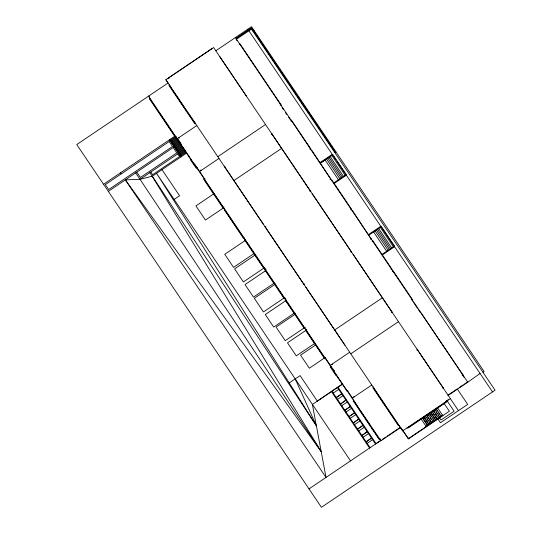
<?xml version="1.0" encoding="UTF-8"?>
<svg xmlns="http://www.w3.org/2000/svg" width="534" height="534" viewBox="0 0 534 534"><rect width="100%" height="100%" fill="white"/><g stroke="black" fill="none" stroke-linecap="round" stroke-linejoin="round"><path stroke-width="0.8" d="M168.063 78.238L211.898 48.667M215.756 50.817L251.507 26.7L484.084 371.517L482.963 372.278M236.255 38.335L251.587 27.988M169.171 84.612L171.674 88.911M236.428 39.242L251.487 29.09L495.051 390.194L321.428 507.3L76.763 144.567L168.07 82.977L165.82 79.753L213.613 47.513L458.452 410.633M149.38 98.75L149.961 98.356M169.538 85.153L168.998 85.513L194.67 123.574L195.21 123.207M253.083 31.453L254.204 30.698M219.841 56.758L246.247 95.906M239.232 44.469L239.773 44.108M103.536 184.257L174.945 136.083M175.633 136.417L175.052 136.804L149.413 98.723M170.56 140.128L175.446 136.831M195.571 123.755L187.427 112.267M171.06 140.869L175.946 137.572M171.561 141.61L176.447 138.313M177.208 138.753L196.792 125.543M172.055 142.358L176.948 139.054M172.555 143.099L177.448 139.801M178.149 140.255L176.107 136.631M173.056 143.84L177.949 140.542M245.333 95.726L245.88 95.359M173.557 144.581L178.449 141.283M174.057 145.321L178.95 142.024M174.558 146.069L179.451 142.765M108.335 191.366L174.258 146.797M175.059 146.81L179.951 143.512M175.559 147.551L180.452 144.253M176.06 148.292L180.953 144.994M176.56 149.039L181.453 145.735M177.061 149.78L181.954 146.483M177.562 150.521L182.448 147.224M178.062 151.262L182.948 147.965M183.649 148.412L183.916 148.232M178.563 152.01L183.449 148.706M179.064 152.751L183.95 149.453M295.209 378.9L316.368 425.772L156.549 173.33L312.363 404.331L326.027 477.409L125.35 179.885L140.021 179.311L178.623 153.265M179.564 153.492L184.45 150.194M184.951 150.935L180.065 154.233L170.059 139.387L181.56 156.462L181.34 156.128M185.452 151.676L180.559 154.973L181.56 156.462M181.066 155.728L185.952 152.424M135.703 172.903L140.021 179.311L152.323 176.18L186.453 153.165L175.406 136.771M190.905 159.179L190.364 159.546L196.232 168.243L196.772 167.876M280.116 105.098L280.664 104.724M281.017 105.285L281.298 105.091L239.666 43.387M194.443 164.312L194.136 164.519L161.822 116.545M196.592 167.603L197.139 167.235M217.805 156.696L265.545 124.495M199.396 171.648L218.98 158.438M271.566 133.453L310.835 191.666M291.077 120.25L291.384 120.043L310.955 149.079L310.661 149.28M174.151 199.429L179.591 195.764L161.989 169.665M204.368 179.13L203.821 179.497L213.36 193.635L213.9 193.268M204.595 179.371L205.143 179.003M224.18 166.161L263.302 224.173M271.372 134.334L271.919 133.961M290.943 121.131L291.484 120.764M224.52 166.675L225.074 166.308M214.081 193.542L213.54 193.909L223.072 208.04L223.619 207.679M213.727 193.902L195.925 205.91L205.463 220.048L223.265 208.04M233.905 180.565L281.645 148.365M223.446 207.312L223.993 206.945M309.78 149.079L310.334 148.706M224.547 208.948L224.24 209.154L243.824 238.184L244.125 237.977M311.395 150.368L311.702 150.161L330.973 179.397M224.68 209.255L224.14 209.622L233.672 223.753L234.219 223.392M319.893 162.683L332.255 154.346M334.805 152.624L335.926 151.87M234.399 223.659L233.859 224.026L243.391 238.164L243.938 237.797M309.947 191.526L310.494 191.152M330.099 179.197L330.646 178.83M331.714 180.492L332.014 180.285L351.579 209.328L351.292 209.522M312.323 193.875L351.592 252.088M244.999 239.372L244.459 239.739L253.99 253.877L254.531 253.51M312.123 194.75L312.677 194.383M265.004 226.69L304.126 284.695M245.186 240.534L224.754 254.317L233.552 267.367L253.984 253.583M265.351 227.197L265.899 226.83M333.623 183.035L345.985 174.691M333.99 183.576L346.352 175.239M254.718 253.783L254.171 254.151L263.709 268.282M255.012 255.105L234.58 268.889L243.384 281.932L264.497 267.694M264.076 267.554L264.624 267.187M350.417 209.321L350.965 208.948M264.443 268.101L264.136 268.308L244.592 239.252M265.178 269.189L264.871 269.396L284.468 298.419L284.762 298.219M352.026 210.61L352.333 210.403L371.611 239.639M265.318 269.496L264.771 269.864L274.309 283.995L274.85 283.627M265.545 269.737L266.092 269.363M265.558 270.745L245.039 284.589L253.476 297.091L273.995 283.254M275.037 283.901L274.489 284.268L284.028 298.406L284.569 298.039M274.823 284.482L254.304 298.319L263.469 311.909L284.675 297.612M368.42 234.626L380.782 226.289M368.794 235.174L381.149 226.83M350.704 251.941L351.252 251.574M303.786 284.181L304.333 283.814M284.395 297.678L284.942 297.304M370.736 239.439L371.284 239.072M285.496 299.314L285.189 299.521L304.794 328.53M372.345 240.734L372.652 240.527L392.196 269.577M285.63 299.614L285.089 299.981L294.621 314.119L295.168 313.752M353.081 254.297L392.343 312.51M372.205 241.622L372.752 241.248M285.77 300.709L265.251 314.553L273.688 327.055L294.207 313.218M305.828 287.212L344.957 345.224M381.837 254.511L394.199 246.174M382.204 255.052L394.566 246.715M295.349 314.025L294.808 314.392L304.34 328.523L304.887 328.156M294.982 314.346L276.085 327.088L285.249 340.685L304.146 327.936M304.714 327.796L305.261 327.429M391.048 269.563L391.596 269.189M392.664 270.851L392.971 270.645L412.528 299.694L412.241 299.881M305.949 329.738L305.408 330.105L314.94 344.236L315.487 343.869M306.182 329.979L306.73 329.605M392.517 271.739L393.064 271.372M305.828 330.439L287.479 342.815L296.283 355.864L314.633 343.489M334.684 329.972L382.424 297.772M315.667 344.143L315.127 344.51L324.659 358.648L325.199 358.281M315.627 344.984L300.549 355.157L309.353 368.206L324.432 358.034M391.455 312.363L392.003 311.996M325.026 357.92L325.573 357.546M411.367 299.681L411.914 299.314M325.393 358.461L325.086 358.668L305.541 329.618M289.241 382.925L300.101 375.602L317.336 401.154L337.915 387.097L376.029 443.594L375.529 444.021L337.455 387.584M330.119 365.45L349.697 352.24M330.886 366.704L330.346 367.072L336.213 375.776L336.754 375.409M331.067 366.978L331.614 366.611M350.778 353.842L398.524 321.642M334.598 370.93L333.75 371.504L347.06 391.235L347.914 390.661M421.012 312.877L463.031 375.108M312.443 404.452L342.808 383.792M338.609 386.803L342.281 384.333M333.256 393.084L338.689 389.419M336.233 397.503L341.667 393.832L336.34 397.656M337.515 399.392L342.948 395.727M417.067 349.163L443.467 388.305M416.887 350.07L417.434 349.703M352.213 398.204L371.791 384.994M341.773 405.706L347.207 402.035M353.415 400.006L359.616 409.812M373.059 386.883L378.806 396.001M353.208 400.934L353.788 400.547M373.433 387.424L372.886 387.791L398.558 425.852L399.098 425.485M350.184 406.454L344.857 410.279L350.291 406.608M346.025 412.014L351.459 408.35M354.442 412.769L349.109 416.587L354.549 412.922M350.284 418.322L355.717 414.658M354.543 424.637L359.976 420.972M357.526 429.056L362.96 425.391L357.626 429.209M358.801 430.945L364.235 427.28M363.06 437.259L368.493 433.595M442.559 388.131L443.107 387.757M462.124 374.935L462.905 374.407M371.47 438.007L366.144 441.832L371.577 438.167M367.172 443.36L372.605 439.696M380.001 438.234L378.88 438.995L353.241 400.914M379.821 439.148L379.514 439.355L371.657 427.667M399.465 426.032L397.803 424.156M309.006 488.89L380.969 440.35L380.048 438.995M382.317 439.442L385.795 437.099M387.037 436.258L390.614 433.842M391.762 433.067L400.266 427.334L402.649 430.871L450.449 398.631M447.999 395.14L457.244 388.906L467.697 404.398L440.51 422.734L437.947 418.93M459.033 387.697L463.278 384.834M464.547 383.979L466.636 382.571M480.079 373.5L467.49 382.391M400.5 427.574L380.875 440.81L148.492 96.18M448.186 395.407L467.811 382.17M402.469 430.598L402.903 430.304M446.084 401.174L448.246 399.719M403.023 430.858L408.523 438.774M411.293 425.438L406.988 427.941M411.821 425.077L432.727 410.98M433.248 410.626L437.56 407.716M438.741 406.921L446.351 401.788M445.997 402.422L407.883 428.134L407.535 427.574M425.985 426.205L442.472 415.085M408.336 438.741L442.773 415.519M331.3 155.801L332.942 154.706L346.192 174.558L345.645 174.925M379.841 227.764L381.476 226.67L394.406 246.041L393.858 246.401M125.35 179.885L321.201 451.59L149.927 172.629M180.799 156.495L181.019 156.829L169.512 139.748L181.019 156.829M251.407 27.955L334.644 151.135L251.514 27.881L236.255 38.335M247.829 29.176L332.622 154.887L320.26 163.224L326.554 158.972L339.918 178.79M333.623 156.369L335.893 159.733M336.807 161.081L492.502 391.909M375.088 230.935L388.131 250.272M325.072 159.96L338.449 179.784M373.613 231.923L386.663 251.267M235.374 37.58L467.757 382.204M236.155 39.423L237.083 40.804M282.132 107.588L283.527 109.657M285.383 112.407L286.778 114.476M288.634 117.226L290.496 119.983M411.834 299.874L412.762 301.256M413.696 302.638L417.428 308.171M418.362 309.553L420.225 312.317M462.658 375.228L464.059 377.304M211.324 49.055L211.691 49.602M446.945 400.6L454.094 411.2L441.044 420.004L439.575 417.828M445.63 401.882L445.937 402.462M444.114 403.45L449.361 411.227L408.41 438.848L402.91 430.691M437.339 407.469L442.846 415.626M436.358 408.924L441.124 415.993M436.485 409.772L437.353 411.06M438.648 412.989L439.515 414.271M435.01 409.832L439.776 416.9M436.004 411.968L437.299 413.897M438.167 415.178L439.469 417.107M433.661 410.746L438.427 417.808M433.354 410.953L434.656 412.875M435.524 414.164L436.819 416.093M432.313 411.654L437.079 418.723M432.874 413.142L434.175 415.072M435.036 416.36L436.772 418.93M430.965 412.562L435.731 419.631M431.092 413.409L434.99 419.197M429.616 413.47L434.382 420.538M429.743 414.324L431.479 416.894M432.774 418.816L433.641 420.104M428.268 414.384L433.034 421.446M427.961 414.591L428.829 415.873M430.13 417.802L431.425 419.731M426.92 415.292L431.686 422.361M427.48 416.78L428.782 418.709M429.643 419.998L430.945 421.92M425.571 416.2L430.337 423.268M425.264 416.407L426.132 417.695M427 418.976L428.295 420.905M429.162 422.187L430.03 423.475M424.223 417.107L428.989 424.176M424.35 417.962L428.248 423.742M422.875 418.015L427.641 425.084M422.568 418.229L427.334 425.291M421.219 419.137L426.359 426.746M420.618 418.749L420.986 419.29M417.334 420.966L417.701 421.506M408.637 426.833L409.004 427.374M168.697 77.804L169.064 78.351M408.009 437.873L408.59 438.728M400.54 427.153L402.302 429.763M165.874 79.713L402.709 430.831M172.515 90.146L186.139 110.344M379.647 397.236L386.316 407.122M387.143 408.356L397.436 423.609M332.021 364.161L332.395 364.702M353.755 396.375L354.115 396.922M178.843 137.652L179.217 138.193M200.671 169.999L201.024 170.546M148.719 96.027L149.647 97.408M178.85 140.702L180.565 143.239M194.516 163.951L198.248 169.472M198.615 170.019L201.505 174.304M201.865 174.845L204.295 178.443M264.37 267.501L265.298 268.882M285.123 298.272L286.01 299.587M325.373 357.94L334.684 371.751M347.454 390.681L353.094 399.038M177.268 138.353L181.26 144.28M149.313 98.002L157.156 109.697M158.097 111.065L161.422 116.011M203.955 179.01L223.526 208.046M360.47 411.04L370.709 426.306M177.749 153.859L179.558 156.542L152.611 174.718L150.802 172.035M173.223 147.598L176.807 152.911L140.375 177.488L136.791 172.175M312.363 404.331L350.518 460.889M120.557 172.776L121.291 173.864M376.377 230.074L389.359 249.431M327.836 158.117L341.146 177.956M380.962 440.356L376.069 443.654M332.021 391.248L370.095 447.686L369.548 448.053L331.474 391.616M331.861 155.427L345.111 175.286M378.699 228.525L391.649 247.896M330.166 156.562L343.435 176.414M377.565 229.286L390.521 248.65M329.024 157.323L342.307 177.175M380.395 227.391L393.324 246.761M140.021 179.311L321.201 451.59M152.323 176.18L316.368 425.772M169.158 141.57L105.358 184.61L108.689 189.543L172.489 146.51L169.158 141.57M345.925 400.146L340.599 403.964L345.925 400.146M358.701 419.077L353.368 422.895L358.701 419.077M367.212 431.699L361.885 435.517L367.212 431.699"/></g></svg>
